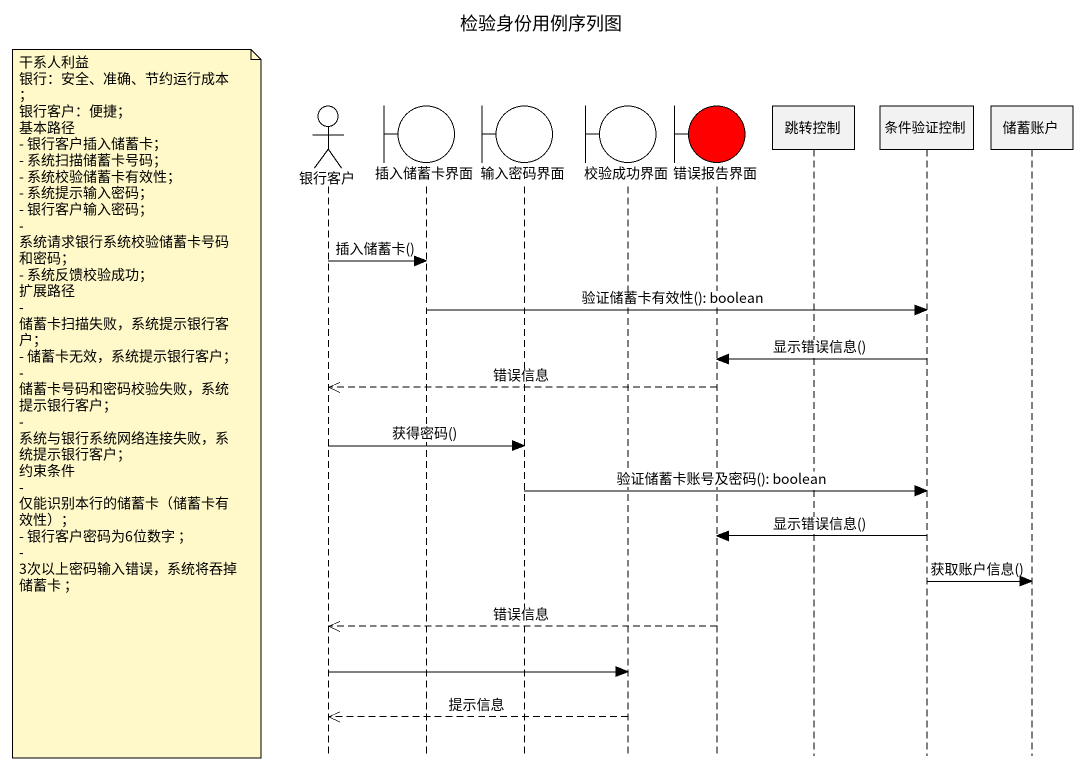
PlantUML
@startuml
title 检验身份用例序列图
hide footbox
actor 银行客户
boundary 插入储蓄卡界面
boundary 输入密码界面
boundary 校验成功界面
boundary 错误报告界面 #FF0000
participant 跳转控制
participant 条件验证控制
participant 储蓄账户

银行客户 -> 插入储蓄卡界面 : 插入储蓄卡()
插入储蓄卡界面 -> 条件验证控制 : 验证储蓄卡有效性(): boolean
条件验证控制 -> 错误报告界面 : 显示错误信息()
错误报告界面 -->> 银行客户 : 错误信息
note left of 银行客户
  干系人利益
  银行：安全、准确、节约运行成本；
  银行客户：便捷；
  基本路径
  - 银行客户插入储蓄卡；
  - 系统扫描储蓄卡号码；
  - 系统校验储蓄卡有效性；
  - 系统提示输入密码；
  - 银行客户输入密码；
  - 系统请求银行系统校验储蓄卡号码和密码；
  - 系统反馈校验成功；
  扩展路径
  - 储蓄卡扫描失败，系统提示银行客户；
  - 储蓄卡无效，系统提示银行客户；
  - 储蓄卡号码和密码校验失败，系统提示银行客户；
  - 系统与银行系统网络连接失败，系统提示银行客户；
  约束条件
  - 仅能识别本行的储蓄卡（储蓄卡有效性）；
  - 银行客户密码为6位数字 ；
  - 3次以上密码输入错误，系统将吞掉储蓄卡 ；
end note
银行客户 -> 输入密码界面 : 获得密码()
输入密码界面 -> 条件验证控制 : 验证储蓄卡账号及密码(): boolean
条件验证控制 -> 错误报告界面 : 显示错误信息()
条件验证控制 -> 储蓄账户 : 获取账户信息()
错误报告界面 -->> 银行客户 : 错误信息
银行客户 -> 校验成功界面
校验成功界面 -->> 银行客户 : 提示信息
@enduml
